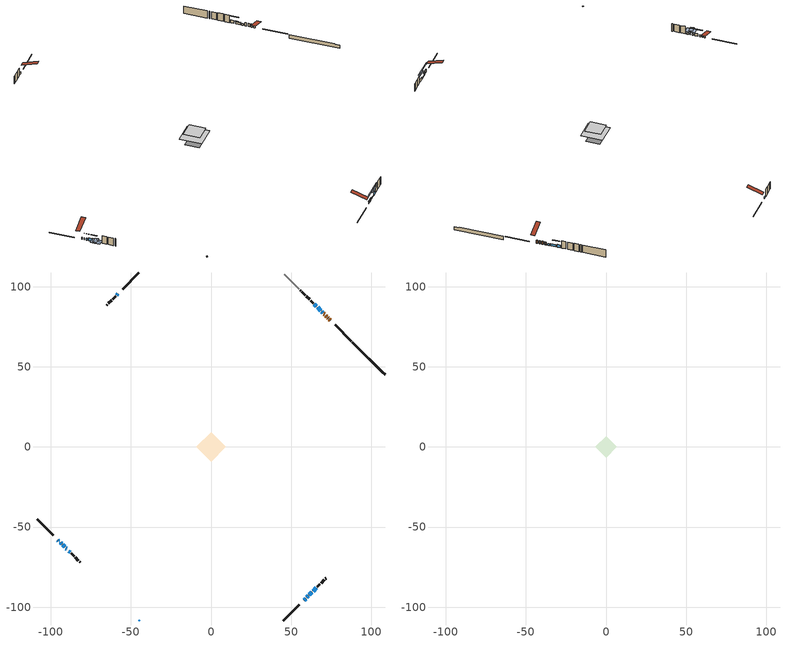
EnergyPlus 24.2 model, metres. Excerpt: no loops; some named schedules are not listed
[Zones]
conditioned space
 floor othersidecoefficients (Floor1 construction): -2.58,0 0,2.58 2.58,0 0,-2.58 z0.61
 floor adiabatic (AdiabaticFloorConstruction): -9.06,0 0,9.06 9.06,0 0,-9.06 z3.05
 floor foundation (Slab1 construction): -5.92,0 0,5.92 5.92,0 0,-5.92 z-1.71
 wall outside (RimJoist1 construction): 45,-108.63 55.04,-98.58 / -108.63,-45 -98.58,-55.04 / -45,108.63 -55.04,98.58 / 87.5,66.13 77.45,76.17 z0.61:0.91
 wall outside (AdiabaticWallConstruction 1): 74.43,79.19 73.93,79.7 / 73.27,80.35 72.92,80.71 / 72.27,81.36 71.55,82.08 z0.61:2.64
 wall outside (AdiabaticWallConstruction): 69.66,83.97 69.12,84.51 / -95.57,-58.06 -95.25,-58.38 / -94.6,-59.03 -94.41,-59.22 / -93.76,-59.87 -93.26,-60.37 / -58.06,95.56 -58.86,94.77 z0.61:1.83; 58.06,-95.56 59.03,-94.59 / 63.7,-89.93 65.64,-87.99 z0.61:2.19; 68.46,85.17 66.52,87.11 / 59.69,-93.94 60.66,-92.97 z0.61:1.98; -92.61,-61.02 -91.2,-62.42 z0.61:2.34; 61.32,-92.31 63.04,-90.58 z0.61:1.02; -90.55,-63.08 -90.15,-63.48 z0.61:1.58; -89.5,-64.13 -89.35,-64.28 z0.61:2.14; -88.7,-64.93 -87.9,-65.73 z0.61:1.37; 65.86,87.76 64.57,89.06 z0.61:2.49
 wall outside (Wall1 construction): 66.3,-87.33 68.04,-85.58 / -87.25,-66.38 -85.5,-68.13 / -59.51,94.12 -61.26,92.37 / 63.91,89.72 62.17,91.46 z0.61:5.49
 wall outside (Wall2 construction): 68.7,-84.93 70.81,-82.82 / -84.84,-68.78 -82.74,-70.89 / -61.92,91.71 -64.02,89.61 / 61.51,92.12 59.4,94.22 z0.61:5.49
 wall outside (Wall4 construction): 71.46,-82.16 71.8,-81.83 / -82.08,-71.55 -81.74,-71.88 / -64.68,88.95 -65.01,88.61 / 56.15,97.48 55.81,97.81 z0.61:5.49
 wall foundation (FoundationWall1 construction): 88.16,65.47,-1.71 88.16,65.47,0.61 106.58,47.04,0.61 106.58,47.04,0.27 108.63,45,0.27 108.63,45,-1.71
 wall othersidecoefficients (AdiabaticWallConstruction 1): 70.9,82.73 70.32,83.31 z0.61:2.64
 wall othersidecoefficients (Wall3 construction): 58.75,94.88 56.81,96.82 z0.61:5.49
 wall adiabatic (Wall5 construction): 55.16,98.47 45.65,107.97 z0.61:5.49
 window (WindowConstruction 6): 69.66,83.97 69.12,84.51 z0.61:1.83
 window (WindowConstruction 2): 58.06,-95.56 59.03,-94.59 z0.61:2.19
 window (WindowConstruction 11): -95.56,-58.06 -95.25,-58.38 z0.61:1.83
 window (WindowConstruction 12): -94.59,-59.03 -94.41,-59.21 z0.61:1.83
 window (WindowConstruction 13): -93.76,-59.87 -93.26,-60.37 z0.61:1.83
 window (WindowConstruction 3): 68.46,85.17 66.52,87.11 z0.61:1.98
 window (WindowConstruction 4): 59.69,-93.94 60.66,-92.97 z0.61:1.98
 window (WindowConstruction 5): -92.61,-61.02 -91.2,-62.42 z0.61:2.34
 window (WindowConstruction 14): 61.32,-92.31 63.04,-90.58 z0.61:1.02
 window (WindowConstruction 7): -58.06,95.56 -58.86,94.77 z0.61:1.83
 window (WindowConstruction 8): -90.55,-63.08 -90.15,-63.47 z0.61:1.58
 window (WindowConstruction 9): -89.5,-64.13 -89.35,-64.28 z0.61:2.13
 window (WindowConstruction 10): -88.7,-64.93 -87.9,-65.72 z0.61:1.37
 window (WindowConstruction): 65.86,87.77 64.57,89.06 z0.61:2.49
 window (WindowConstruction 1): 63.7,-89.93 65.64,-87.99 z0.61:2.19
 door (Door): 74.43,79.19 73.93,79.7 z0.61:2.64
 door (Door 1): 73.27,80.36 72.92,80.71 z0.61:2.64
 door (Door 2): 72.26,81.36 71.55,82.08 z0.61:2.64
 door inside (Door 3): 70.9,82.73 70.32,83.31 z0.61:2.64
 ceiling adiabatic (AdiabaticFloorConstruction): 0,-9.06 9.06,0 0,9.06 -9.06,0 z3.05
 roof outside (AdiabaticRoofConstruction): -44.38,-108.63,5.49 -44.38,-108.05,5.68 -45,-108.05,5.68 -45,-108.63,5.49
 skylight (SkylightConstruction): -44.39,-108.63,5.49 -44.39,-108.05,5.68 -45,-108.05,5.68 -45,-108.63,5.49
attic - vented
 floor to conditioned space (Floor2 construction Reversed): -6.64,0 0,6.64 6.64,0 0,-6.64 z5.49
 roof outside (Roof1 construction): 57.41,-96.22,5.49 50.93,-89.75,8.54 49.23,-91.45,8.54 55.7,-97.93,5.49; -96.22,-57.41,5.49 -89.75,-50.93,8.54 -91.45,-49.23,8.54 -97.93,-55.7,5.49; -57.41,96.22,5.49 -50.93,89.75,8.54 -49.23,91.45,8.54 -55.7,97.93,5.49; 75.09,78.54,5.49 68.62,72.06,8.54 70.32,70.36,8.54 76.8,76.83,5.49
shading: 59.18,-94.45 57.92,-95.71 58.21,-96 59.47,-94.74 z2.39; 66.38,87.25 68.6,85.03 68.89,85.32 66.67,87.54 z2.18; 60.8,-92.82 59.55,-94.08 59.84,-94.37 61.09,-93.12 z2.18; -89.34,-64.29 -94.47,-59.16 -94.76,-59.45 -89.63,-64.58 z4.98; 66.85,-86.78 57.51,-96.11 57.8,-96.41 67.14,-87.07 z6.4; -89.51,-64.12 -91.19,-62.44 -93.78,-65.02 -92.1,-66.71 z2.49; -88.71,-64.92 -90.14,-63.49 -92.73,-66.08 -91.3,-67.51 z3.05; -87.26,-66.37 -89.34,-64.29 -91.93,-66.88 -89.85,-68.96 z2.28; 62.7,90.92 67.73,85.9 68.02,86.19 62.99,91.22 z5.13; 67.51,-86.12 61.83,-91.79 62.13,-92.08 67.8,-86.41 z4.83
[Building]
Building 1: Terrain=Suburbs
[Site:Location]
Toronto City Centre_ON: Latitude {deg}=43.63; Longitude {deg}=-79.39; Time Zone {hr}=-5; Elevation {m}=77; Keep Site Location Information=Yes
[Site:GroundTemperature:Shallow]
5.01852, 3.26908, 3.12898, 3.95918, 7.29196, 10.6092, 13.4851, 15.3069, 15.4617, 13.9799, 11.1774, 7.9619
[Site:WaterMainsTemperature]
Calculation Method=Schedule; Temperature Schedule=mains temperature schedule
[Material] Roughness=Rough; Thermal Absorptance=0.9
Name | Thickness {m} | Conductivity {W/m-K} | Density {kg/m3} | Specific Heat {J/kg-K} | Solar Absorptance | Visible Absorptance
asphalt or fiberglass shingles | 0.00635 | 0.162714 | 1121.4 | 1465.45 | 0.4 | 0.4
asphalt or fiberglass shingles 1 | 0.00635 | 0.162714 | 1121.4 | 1465.45 | 0.7 | 0.7
ceiling stud and cavity | 0.1397 | 0.0997951 | 65.682 | 1177.47 | 0.7 | 0.7
concrete 4.0 in. | 0.1016 | 1.803125 | 2242.8 | 837.4 | 0.7 | 0.7
concrete 8.0 in. | 0.2032 | 1.803125 | 2242.8 | 837.4 | 0.7 | 0.7
door material | 0.04445 | 0.20624 | 512.64 | 1214.23 | 0.7 | 0.7
door material 1 | 0.04445 | 0.053851 | 512.64 | 1214.23 | 0.7 | 0.7
door material 2 | 0.04445 | 0.060037 | 512.64 | 1214.23 | 0.7 | 0.7
exterior vertical ins | 0.00752619 | 0.029427 | 32.04 | 1214.23 | 0.7 | 0.7
floor covering | 0.0127 | 0.0433444 | 54.468 | 1339.84 | 0.6 | 0.6
floor rigid ins; rim joist rigid ins; wall rigid ins | 0.051816 | 0.029427 | 32.04 | 1214.23 | 0.7 | 0.7
floor rigid ins 1; roof rigid ins; wall rigid ins 2 | 0.512978 | 0.029427 | 32.04 | 1214.23 | 0.7 | 0.7
floor stud and cavity | 0.1397 | 0.228706 | 92.3553 | 1139.71 | 0.7 | 0.7
floor stud and cavity 1 | 0.1397 | 1.75129 | 37.0049 | 1207.88 | 0.7 | 0.7
furniture material conditioned space 1 | 0.1524 | 0.115458 | 640.8 | 1214.23 | 0.6 | 0.6
gypsum board | 0.0127 | 0.160291 | 801 | 837.4 | 0.6 | 0.6
gypsum board 1 | 0.0127 | 0.160291 | 801 | 837.4 | 0.7 | 0.7
osb sheathing 0.5 in. | 0.0127 | 0.115458 | 512.64 | 1214.23 | 0.7 | 0.7
osb sheathing 0.75 in. | 0.01905 | 0.115458 | 512.64 | 1214.23 | 0.7 | 0.7
osb sheathing 2.0 in. | 0.0508 | 0.115458 | 512.64 | 1214.23 | 0.7 | 0.7
rim joist stud and cavity | 0.0508 | 0.0352871 | 125.044 | 1163.47 | 0.6 | 0.6
roof stud and cavity | 0.18415 | 1.78685 | 37.0049 | 1207.88 | 0.6 | 0.6
wall rigid ins 1 | 0.051816 | 0.029427 | 32.04 | 1214.23 | 0.4 | 0.4
wall stud and cavity | 0.1397 | 0.16529 | 139.0536 | 1170.24 | 0.7 | 0.7
wall stud and cavity 1 | 0.1397 | 0.165982 | 139.0536 | 1170.24 | 0.7 | 0.7
wall stud and cavity 2 | 0.1397 | 0.29655 | 139.0536 | 1170.24 | 0.7 | 0.7
wall stud and cavity 3 | 0.1397 | 0.190262 | 139.0536 | 1170.24 | 0.7 | 0.7
wall stud and cavity 4 | 0.1397 | 0.139058 | 139.0536 | 1170.24 | 0.7 | 0.7
wall stud and cavity 5 | 0.0889 | 0.380278 | 52.3479 | 1209.89 | 0.7 | 0.7
wall stud and cavity 6 | 0.0889 | 0.391764 | 83.0341 | 1211.67 | 0.7 | 0.7
wood siding | 0.0254 | 0.102417 | 544.68 | 1172.36 | 0.4 | 0.4
wood siding 1; wood siding 2; wood siding 3 | 0.0254 | 0.102417 | 544.68 | 1172.36 | 0.7 | 0.7
[WindowMaterial:SimpleGlazingSystem]
Name | U-Factor {W/m2-K} | Solar Heat Gain Coefficient
SkylightMaterial | 2.50009 | 0.5788
WindowMaterial | 2.93666 | 0.6
WindowMaterial 1 | 2.91679 | 0.63
WindowMaterial 10 | 3.06158 | 0.39
WindowMaterial 2 | 2.92303 | 0.62
WindowMaterial 3 | 2.89748 | 0.65
WindowMaterial 4 | 3.310274 | 0.62
WindowMaterial 5 | 3.304596 | 0.66
WindowMaterial 6 | 6.76136 | 0.73
WindowMaterial 7 | 3.14959 | 0.45
WindowMaterial 8 | 2.95256 | 0.64
WindowMaterial 9 | 2.983789 | 0.6
[Construction]
AdiabaticFloorConstruction: floor stud and cavity 1, floor rigid ins 1, osb sheathing 0.75 in., floor covering
AdiabaticRoofConstruction: asphalt or fiberglass shingles 1, roof rigid ins, osb sheathing 0.75 in., roof stud and cavity
AdiabaticWallConstruction: wood siding 2, wall rigid ins 2, wall stud and cavity 5, gypsum board
AdiabaticWallConstruction 1: wood siding 3, wall rigid ins 2, wall stud and cavity 5, gypsum board
Door: door material
Door 1; Door 2: door material 1
Door 3: door material 2
Floor1 construction: floor stud and cavity, floor rigid ins, osb sheathing 0.75 in., floor covering
Floor2 construction Reversed: gypsum board, ceiling stud and cavity
FoundationWall1 construction: concrete 8.0 in., gypsum board 1
furniture construction conditioned space 1: furniture material conditioned space 1
PartitionWallConstruction: gypsum board, wall stud and cavity 6, gypsum board
RimJoist1 construction: wood siding 1, rim joist rigid ins, osb sheathing 2.0 in., rim joist stud and cavity
Roof1 construction: asphalt or fiberglass shingles
SkylightConstruction: SkylightMaterial
Slab1 construction: concrete 4.0 in.
Wall1 construction: wood siding, wall rigid ins, osb sheathing 0.5 in., wall stud and cavity, gypsum board
Wall2 construction: wood siding, wall rigid ins, osb sheathing 0.5 in., wall stud and cavity 1, gypsum board
Wall3 construction: wall rigid ins 1, osb sheathing 0.5 in., wall stud and cavity 2, gypsum board
Wall4 construction: wood siding, wall rigid ins, osb sheathing 0.5 in., wall stud and cavity 3, gypsum board
Wall5 construction: wall rigid ins 1, osb sheathing 0.5 in., wall stud and cavity 4, gypsum board
WindowConstruction: WindowMaterial
WindowConstruction 1; WindowConstruction 2: WindowMaterial 1
WindowConstruction 10; WindowConstruction 13: WindowMaterial 8
WindowConstruction 11: WindowMaterial 9
WindowConstruction 12; WindowConstruction 9: WindowMaterial 7
WindowConstruction 14: WindowMaterial 10
WindowConstruction 3; WindowConstruction 4: WindowMaterial 2
WindowConstruction 5: WindowMaterial 3
WindowConstruction 6: WindowMaterial 4
WindowConstruction 7: WindowMaterial 5
WindowConstruction 8: WindowMaterial 6
[Zone] Multiplier=1; Part of Total Floor Area=Yes
Name | Volume {m3}
attic - vented | 44.0136
conditioned space | 618.6
[Space]
Name | Zone | Volume {m3}
attic - vented 1 | attic - vented | 44.0136
conditioned space 1 | conditioned space | 618.6
[ZoneInfiltration:EffectiveLeakageArea]
infil attic - vented 1: Zone or Space=attic - vented 1; Schedule=Always On Discrete; Effective Air Leakage Area {cm2}=3718.25; Stack Coefficient=0.000212183; Wind Coefficient=9.84182e-06
[ZoneMixing]
whole house fan mix: Zone or Space=attic - vented; Schedule=Always On Continuous; Design Flow Rate Calculation Method=Flow/Zone; Design Flow Rate {m3/s}=0; Source Zone or Space=conditioned space
[SurfaceProperty:OtherSideCoefficients]
other non-freezing space: Combined Convective/Radiative Film Coefficient {W/m2-K}=8.35; Constant Temperature Coefficient=1; External Dry-Bulb Temperature Coefficient=0; Ground Temperature Coefficient=0; Wind Speed Coefficient=0; Zone Air Temperature Coefficient=0; Constant Temperature Schedule=other non-freezing space; Previous Other Side Temperature Coefficient=0
[SurfaceProperty:ExposedFoundationPerimeter]
Slab1: Exposed Perimeter Calculation Method=TotalExposedPerimeter; Total Exposed Perimeter {m}=28.953
[InternalMass] Zone or ZoneList=conditioned space; Space or SpaceList=conditioned space 1
Name | Construction | Surface Area {m2}
furniture mass conditioned space 1 | furniture construction conditioned space 1 | 98.952
partition wall mass | PartitionWallConstruction | 247.38
[Lights]
interior lighting: Zone or ZoneList or Space or SpaceList=conditioned space 1; Schedule=interior lighting schedule; Design Level Calculation Method=LightingLevel; Lighting Level {W}=343.2; Return Air Fraction=0; Fraction Radiant=0.6; Fraction Visible=0.2; Fraction Replaceable=1
[People]
occupants: Zone or ZoneList or Space or SpaceList=conditioned space 1; Number of People Schedule=occupants schedule; Number of People Calculation Method=People; Number of People=3; Fraction Radiant=0.314171; Sensible Heat Fraction=0.56303; Activity Level Schedule=occupants activity schedule; Carbon Dioxide Generation Rate {m3/s-W}=0; Enable ASHRAE 55 Comfort Warnings=No; Mean Radiant Temperature Calculation Type=EnclosureAveraged
[ElectricEquipment] Zone or ZoneList or Space or SpaceList=conditioned space 1; Design Level Calculation Method=EquipmentLevel
Name | Schedule | Design Level {W} | Fraction Latent | Fraction Radiant | Fraction Lost
clothes dryer | clothes dryer schedule | 140.772 | 0.015 | 0.081 | 0.85
clothes washer | clothes washer schedule | 32.1985 | 0.03 | 0.162 | 0.7
cooking range | cooking range schedule | 208.969 | 0.08 | 0.432 | 0.2
dishwasher | dishwasher schedule | 66.8632 | 0.3 | 0.18 | 0.4
fridge | fridge schedule | 72.9452 | 0 | 0.6 | 0
mech vent bath fan 0 | mech vent bath fan 0 schedule | 50.2 | 0 | 0 | 1
mech vent bath fan 1 | mech vent bath fan 1 schedule | 50.2 | 0 | 0 | 1
mech vent house fan | mech vent house fan schedule | 0 | 0 | 0 | 1
mech vent house fan cfis | mech vent house fan cfis schedule | 0 | 0 | 0 | 0
mech vent range fan 0 | mech vent range fan 0 schedule | 57 | 0 | 0 | 1
misc plug loads | misc plug loads schedule | 494.7 | 0.045 | 0.513 | 0.1
whole house fan | Always On Discrete | 0 | 0 | 0 | 1
[OtherEquipment] Zone or ZoneList or Space or SpaceList=conditioned space 1; Design Level Calculation Method=EquipmentLevel
Name | Fuel Type | Schedule | Design Level {W} | Fraction Latent | Fraction Radiant | Fraction Lost
clothes dryer 1 | Electricity | clothes dryer schedule | 0 | 0.015 | 0.081 | 0.85
cooking range 1 | Electricity | cooking range schedule | 0 | 0.08 | 0.432 | 0.2
general water use latent | None | general water use schedule | 59.3978 | 1 | 0 | 0
general water use sensible | None | general water use schedule | -58.539 | 0 | 0.6 | 0
mech vent house fan latent load | None | Always On Discrete | 0 | 1 | 0 | 0
mech vent house fan sensible load | None | Always On Discrete | 0 | 0 | 0 | 0
water heater energy adjustment1 | NaturalGas | Always On Discrete | 0.01 | 0 | 0 | 1
[ZoneInfiltration:DesignFlowRate] Zone or ZoneList or Space or SpaceList=conditioned space 1; Schedule=Always On Discrete; Design Flow Rate Calculation Method=Flow/Zone; Design Flow Rate {m3/s}=0
infil flow; natural vent flow; whole house fan flow
[Foundation:Kiva]
Foundation Kiva 1: Initial Indoor Air Temperature {C}=18; Wall Height Above Grade {m}=0.609996; Wall Depth Below Slab {m}=0.2032; Custom Block Material Name 1=exterior vertical ins; Custom Block Depth 1 {m}=2.31999; Custom Block X Position 1 {m}=0.2159; Custom Block Z Position 1 {m}=0
[Foundation:Kiva:Settings]
Soil Conductivity {W/m-K}=0.849921; Soil Density {kg/m3}=1842.3; Soil Specific Heat {J/kg-K}=418.7; Ground Solar Absorptivity=0.9; Ground Thermal Absorptivity=0.9; Ground Surface Roughness {m}=0.03; Far-Field Width {m}=40; Deep-Ground Boundary Condition=ZeroFlux; Deep-Ground Depth {m}=40; Minimum Cell Dimension {m}=0.2; Maximum Cell Growth Coefficient=3; Simulation Timestep=Timestep
[Exterior:Lights]
exterior lighting: Schedule=exterior lighting schedule; Design Level {W}=75.6
[Schedule:Constant]
Name | Hourly Value
Always On Continuous; mech vent house fan schedule; mech vent house fan cfis schedule; Always On Discrete | 1
other non-freezing space; fridge schedule | 0
occupants activity schedule | 117.228
[Schedule:Week:Daily]
interior lighting schedule Week Rule - Jan1-Jan27: interior lighting schedule day, interior lighting schedule day, interior lighting schedule day, interior lighting schedule day, interior lighting schedule day, interior lighting schedule day, interior lighting schedule day, interior lighting schedule default day, interior lighting schedule default day, interior lighting schedule default day, interior lighting schedule default day, interior lighting schedule default day
interior lighting schedule Week Rule - Jan28-Feb3: interior lighting schedule day, interior lighting schedule day, interior lighting schedule day, interior lighting schedule day, interior lighting schedule day 1, interior lighting schedule day 1, interior lighting schedule day 1, interior lighting schedule default day, interior lighting schedule default day, interior lighting schedule default day, interior lighting schedule default day, interior lighting schedule default day
interior lighting schedule Week Rule - Feb4-Feb24: interior lighting schedule day 1, interior lighting schedule day 1, interior lighting schedule day 1, interior lighting schedule day 1, interior lighting schedule day 1, interior lighting schedule day 1, interior lighting schedule day 1, interior lighting schedule default day, interior lighting schedule default day, interior lighting schedule default day, interior lighting schedule default day, interior lighting schedule default day
interior lighting schedule Week Rule - Feb25-Mar3: interior lighting schedule day 1, interior lighting schedule day 1, interior lighting schedule day 1, interior lighting schedule day 1, interior lighting schedule day 2, interior lighting schedule day 2, interior lighting schedule day 2, interior lighting schedule default day, interior lighting schedule default day, interior lighting schedule default day, interior lighting schedule default day, interior lighting schedule default day
interior lighting schedule Week Rule - Mar4-Mar31: interior lighting schedule day 2, interior lighting schedule day 2, interior lighting schedule day 2, interior lighting schedule day 2, interior lighting schedule day 2, interior lighting schedule day 2, interior lighting schedule day 2, interior lighting schedule default day, interior lighting schedule default day, interior lighting schedule default day, interior lighting schedule default day, interior lighting schedule default day
interior lighting schedule Week Rule - Apr1-Apr28: interior lighting schedule day 3, interior lighting schedule day 3, interior lighting schedule day 3, interior lighting schedule day 3, interior lighting schedule day 3, interior lighting schedule day 3, interior lighting schedule day 3, interior lighting schedule default day, interior lighting schedule default day, interior lighting schedule default day, interior lighting schedule default day, interior lighting schedule default day
interior lighting schedule Week Rule - Apr29-May5: interior lighting schedule day 3, interior lighting schedule day 3, interior lighting schedule day 4, interior lighting schedule day 4, interior lighting schedule day 4, interior lighting schedule day 4, interior lighting schedule day 4, interior lighting schedule default day, interior lighting schedule default day, interior lighting schedule default day, interior lighting schedule default day, interior lighting schedule default day
interior lighting schedule Week Rule - May6-May26: interior lighting schedule day 4, interior lighting schedule day 4, interior lighting schedule day 4, interior lighting schedule day 4, interior lighting schedule day 4, interior lighting schedule day 4, interior lighting schedule day 4, interior lighting schedule default day, interior lighting schedule default day, interior lighting schedule default day, interior lighting schedule default day, interior lighting schedule default day
interior lighting schedule Week Rule - May27-Jun2: interior lighting schedule day 4, interior lighting schedule day 4, interior lighting schedule day 4, interior lighting schedule day 4, interior lighting schedule day 4, interior lighting schedule day 5, interior lighting schedule day 5, interior lighting schedule default day, interior lighting schedule default day, interior lighting schedule default day, interior lighting schedule default day, interior lighting schedule default day
interior lighting schedule Week Rule - Jun3-Jun30: interior lighting schedule day 5, interior lighting schedule day 5, interior lighting schedule day 5, interior lighting schedule day 5, interior lighting schedule day 5, interior lighting schedule day 5, interior lighting schedule day 5, interior lighting schedule default day, interior lighting schedule default day, interior lighting schedule default day, interior lighting schedule default day, interior lighting schedule default day
interior lighting schedule Week Rule - Jul1-Jul28: interior lighting schedule day 6, interior lighting schedule day 6, interior lighting schedule day 6, interior lighting schedule day 6, interior lighting schedule day 6, interior lighting schedule day 6, interior lighting schedule day 6, interior lighting schedule default day, interior lighting schedule default day, interior lighting schedule default day, interior lighting schedule default day, interior lighting schedule default day
interior lighting schedule Week Rule - Jul29-Aug4: interior lighting schedule day 6, interior lighting schedule day 6, interior lighting schedule day 6, interior lighting schedule day 7, interior lighting schedule day 7, interior lighting schedule day 7, interior lighting schedule day 7, interior lighting schedule default day, interior lighting schedule default day, interior lighting schedule default day, interior lighting schedule default day, interior lighting schedule default day
interior lighting schedule Week Rule - Aug5-Aug25: interior lighting schedule day 7, interior lighting schedule day 7, interior lighting schedule day 7, interior lighting schedule day 7, interior lighting schedule day 7, interior lighting schedule day 7, interior lighting schedule day 7, interior lighting schedule default day, interior lighting schedule default day, interior lighting schedule default day, interior lighting schedule default day, interior lighting schedule default day
interior lighting schedule Week Rule - Aug26-Sep1: interior lighting schedule day 7, interior lighting schedule day 7, interior lighting schedule day 7, interior lighting schedule day 7, interior lighting schedule day 7, interior lighting schedule day 7, interior lighting schedule day 8, interior lighting schedule default day, interior lighting schedule default day, interior lighting schedule default day, interior lighting schedule default day, interior lighting schedule default day
interior lighting schedule Week Rule - Sep2-Sep29: interior lighting schedule day 8, interior lighting schedule day 8, interior lighting schedule day 8, interior lighting schedule day 8, interior lighting schedule day 8, interior lighting schedule day 8, interior lighting schedule day 8, interior lighting schedule default day, interior lighting schedule default day, interior lighting schedule default day, interior lighting schedule default day, interior lighting schedule default day
interior lighting schedule Week Rule - Sep30-Oct6: interior lighting schedule day 8, interior lighting schedule day 9, interior lighting schedule day 9, interior lighting schedule day 9, interior lighting schedule day 9, interior lighting schedule day 9, interior lighting schedule day 9, interior lighting schedule default day, interior lighting schedule default day, interior lighting schedule default day, interior lighting schedule default day, interior lighting schedule default day
interior lighting schedule Week Rule - Oct7-Oct27: interior lighting schedule day 9, interior lighting schedule day 9, interior lighting schedule day 9, interior lighting schedule day 9, interior lighting schedule day 9, interior lighting schedule day 9, interior lighting schedule day 9, interior lighting schedule default day, interior lighting schedule default day, interior lighting schedule default day, interior lighting schedule default day, interior lighting schedule default day
interior lighting schedule Week Rule - Oct28-Nov3: interior lighting schedule day 9, interior lighting schedule day 9, interior lighting schedule day 9, interior lighting schedule day 9, interior lighting schedule day 10, interior lighting schedule day 10, interior lighting schedule day 10, interior lighting schedule default day, interior lighting schedule default day, interior lighting schedule default day, interior lighting schedule default day, interior lighting schedule default day
interior lighting schedule Week Rule - Nov4-Nov24: interior lighting schedule day 10, interior lighting schedule day 10, interior lighting schedule day 10, interior lighting schedule day 10, interior lighting schedule day 10, interior lighting schedule day 10, interior lighting schedule day 10, interior lighting schedule default day, interior lighting schedule default day, interior lighting schedule default day, interior lighting schedule default day, interior lighting schedule default day
interior lighting schedule Week Rule - Nov25-Dec1: interior lighting schedule day 10, interior lighting schedule day 10, interior lighting schedule day 10, interior lighting schedule day 10, interior lighting schedule day 10, interior lighting schedule day 10, interior lighting schedule day 11, interior lighting schedule default day, interior lighting schedule default day, interior lighting schedule default day, interior lighting schedule default day, interior lighting schedule default day
interior lighting schedule Week Rule - Dec2-Dec31: interior lighting schedule day 11, interior lighting schedule day 11, interior lighting schedule day 11, interior lighting schedule day 11, interior lighting schedule day 11, interior lighting schedule day 11, interior lighting schedule day 11, interior lighting schedule default day, interior lighting schedule default day, interior lighting schedule default day, interior lighting schedule default day, interior lighting schedule default day
occupants schedule Week Rule - Jan1-Dec31: occupants schedule day, occupants schedule day, occupants schedule day, occupants schedule day, occupants schedule day, occupants schedule day, occupants schedule day, occupants schedule default day, occupants schedule default day, occupants schedule default day, occupants schedule default day, occupants schedule default day
clothes dryer schedule Week Rule - Jan1-Dec31: clothes dryer schedule day, clothes dryer schedule day, clothes dryer schedule day, clothes dryer schedule day, clothes dryer schedule day, clothes dryer schedule day, clothes dryer schedule day, clothes dryer schedule default day, clothes dryer schedule default day, clothes dryer schedule default day, clothes dryer schedule default day, clothes dryer schedule default day
clothes washer schedule Week Rule - Jan1-Dec31: clothes washer schedule day, clothes washer schedule day, clothes washer schedule day, clothes washer schedule day, clothes washer schedule day, clothes washer schedule day, clothes washer schedule day, clothes washer schedule default day, clothes washer schedule default day, clothes washer schedule default day, clothes washer schedule default day, clothes washer schedule default day
cooking range schedule Week Rule - Jan1-Dec31: cooking range schedule day, cooking range schedule day, cooking range schedule day, cooking range schedule day, cooking range schedule day, cooking range schedule day, cooking range schedule day, cooking range schedule default day, cooking range schedule default day, cooking range schedule default day, cooking range schedule default day, cooking range schedule default day
dishwasher schedule Week Rule - Jan1-Dec31: dishwasher schedule day, dishwasher schedule day, dishwasher schedule day, dishwasher schedule day, dishwasher schedule day, dishwasher schedule day, dishwasher schedule day, dishwasher schedule default day, dishwasher schedule default day, dishwasher schedule default day, dishwasher schedule default day, dishwasher schedule default day
mech vent bath fan 0 schedule Week Rule - Jan1-Dec31: mech vent bath fan 0 schedule day, mech vent bath fan 0 schedule day, mech vent bath fan 0 schedule day, mech vent bath fan 0 schedule day, mech vent bath fan 0 schedule day, mech vent bath fan 0 schedule day, mech vent bath fan 0 schedule day, mech vent bath fan 0 schedule default day, mech vent bath fan 0 schedule default day, mech vent bath fan 0 schedule default day, mech vent bath fan 0 schedule default day, mech vent bath fan 0 schedule default day
mech vent bath fan 1 schedule Week Rule - Jan1-Dec31: mech vent bath fan 1 schedule day, mech vent bath fan 1 schedule day, mech vent bath fan 1 schedule day, mech vent bath fan 1 schedule day, mech vent bath fan 1 schedule day, mech vent bath fan 1 schedule day, mech vent bath fan 1 schedule day, mech vent bath fan 1 schedule default day, mech vent bath fan 1 schedule default day, mech vent bath fan 1 schedule default day, mech vent bath fan 1 schedule default day, mech vent bath fan 1 schedule default day
mech vent range fan 0 schedule Week Rule - Jan1-Dec31: mech vent range fan 0 schedule day, mech vent range fan 0 schedule day, mech vent range fan 0 schedule day, mech vent range fan 0 schedule day, mech vent range fan 0 schedule day, mech vent range fan 0 schedule day, mech vent range fan 0 schedule day, mech vent range fan 0 schedule default day, mech vent range fan 0 schedule default day, mech vent range fan 0 schedule default day, mech vent range fan 0 schedule default day, mech vent range fan 0 schedule default day
misc plug loads schedule Week Rule - Jan1-Dec31: misc plug loads schedule day, misc plug loads schedule day, misc plug loads schedule day, misc plug loads schedule day, misc plug loads schedule day, misc plug loads schedule day, misc plug loads schedule day, misc plug loads schedule default day, misc plug loads schedule default day, misc plug loads schedule default day, misc plug loads schedule default day, misc plug loads schedule default day
general water use schedule Week Rule - Jan1-Dec31: general water use schedule day, general water use schedule day, general water use schedule day, general water use schedule day, general water use schedule day, general water use schedule day, general water use schedule day, general water use schedule default day, general water use schedule default day, general water use schedule default day, general water use schedule default day, general water use schedule default day
exterior lighting schedule Week Rule - Jan1-Jan27: exterior lighting schedule day, exterior lighting schedule day, exterior lighting schedule day, exterior lighting schedule day, exterior lighting schedule day, exterior lighting schedule day, exterior lighting schedule day, exterior lighting schedule default day, exterior lighting schedule default day, exterior lighting schedule default day, exterior lighting schedule default day, exterior lighting schedule default day
exterior lighting schedule Week Rule - Jan28-Feb3: exterior lighting schedule day, exterior lighting schedule day, exterior lighting schedule day, exterior lighting schedule day, exterior lighting schedule day 1, exterior lighting schedule day 1, exterior lighting schedule day 1, exterior lighting schedule default day, exterior lighting schedule default day, exterior lighting schedule default day, exterior lighting schedule default day, exterior lighting schedule default day
exterior lighting schedule Week Rule - Feb4-Feb24: exterior lighting schedule day 1, exterior lighting schedule day 1, exterior lighting schedule day 1, exterior lighting schedule day 1, exterior lighting schedule day 1, exterior lighting schedule day 1, exterior lighting schedule day 1, exterior lighting schedule default day, exterior lighting schedule default day, exterior lighting schedule default day, exterior lighting schedule default day, exterior lighting schedule default day
exterior lighting schedule Week Rule - Feb25-Mar3: exterior lighting schedule day 1, exterior lighting schedule day 1, exterior lighting schedule day 1, exterior lighting schedule day 1, exterior lighting schedule day 2, exterior lighting schedule day 2, exterior lighting schedule day 2, exterior lighting schedule default day, exterior lighting schedule default day, exterior lighting schedule default day, exterior lighting schedule default day, exterior lighting schedule default day
exterior lighting schedule Week Rule - Mar4-Mar31: exterior lighting schedule day 2, exterior lighting schedule day 2, exterior lighting schedule day 2, exterior lighting schedule day 2, exterior lighting schedule day 2, exterior lighting schedule day 2, exterior lighting schedule day 2, exterior lighting schedule default day, exterior lighting schedule default day, exterior lighting schedule default day, exterior lighting schedule default day, exterior lighting schedule default day
exterior lighting schedule Week Rule - Apr1-Apr28: exterior lighting schedule day 3, exterior lighting schedule day 3, exterior lighting schedule day 3, exterior lighting schedule day 3, exterior lighting schedule day 3, exterior lighting schedule day 3, exterior lighting schedule day 3, exterior lighting schedule default day, exterior lighting schedule default day, exterior lighting schedule default day, exterior lighting schedule default day, exterior lighting schedule default day
exterior lighting schedule Week Rule - Apr29-May5: exterior lighting schedule day 3, exterior lighting schedule day 3, exterior lighting schedule day 4, exterior lighting schedule day 4, exterior lighting schedule day 4, exterior lighting schedule day 4, exterior lighting schedule day 4, exterior lighting schedule default day, exterior lighting schedule default day, exterior lighting schedule default day, exterior lighting schedule default day, exterior lighting schedule default day
exterior lighting schedule Week Rule - May6-May26: exterior lighting schedule day 4, exterior lighting schedule day 4, exterior lighting schedule day 4, exterior lighting schedule day 4, exterior lighting schedule day 4, exterior lighting schedule day 4, exterior lighting schedule day 4, exterior lighting schedule default day, exterior lighting schedule default day, exterior lighting schedule default day, exterior lighting schedule default day, exterior lighting schedule default day
[Schedule:Year]
interior lighting schedule: interior lighting schedule Week Rule - Jan1-Jan27, 1, 1, 1, 27, interior lighting schedule Week Rule - Jan28-Feb3, 1, 28, 2, 3, interior lighting schedule Week Rule - Feb4-Feb24, 2, 4, 2, 24, interior lighting schedule Week Rule - Feb25-Mar3, 2, 25, 3, 3, interior lighting schedule Week Rule - Mar4-Mar31, 3, 4, 3, 31, interior lighting schedule Week Rule - Apr1-Apr28, 4, 1, 4, 28, interior lighting schedule Week Rule - Apr29-May5, 4, 29, 5, 5, interior lighting schedule Week Rule - May6-May26, 5, 6, 5, 26, interior lighting schedule Week Rule - May27-Jun2, 5, 27, 6, 2, interior lighting schedule Week Rule - Jun3-Jun30, 6, 3, 6, 30, interior lighting schedule Week Rule - Jul1-Jul28, 7, 1, 7, 28, interior lighting schedule Week Rule - Jul29-Aug4, 7, 29, 8, 4, interior lighting schedule Week Rule - Aug5-Aug25, 8, 5, 8, 25, interior lighting schedule Week Rule - Aug26-Sep1, 8, 26, 9, 1, interior lighting schedule Week Rule - Sep2-Sep29, 9, 2, 9, 29, interior lighting schedule Week Rule - Sep30-Oct6, 9, 30, 10, 6, interior lighting schedule Week Rule - Oct7-Oct27, 10, 7, 10, 27, interior lighting schedule Week Rule - Oct28-Nov3, 10, 28, 11, 3, interior lighting schedule Week Rule - Nov4-Nov24, 11, 4, 11, 24, interior lighting schedule Week Rule - Nov25-Dec1, 11, 25, 12, 1, interior lighting schedule Week Rule - Dec2-Dec31, 12, 2, 12, 31
occupants schedule: occupants schedule Week Rule - Jan1-Dec31, 1, 1, 12, 31
clothes dryer schedule: clothes dryer schedule Week Rule - Jan1-Dec31, 1, 1, 12, 31
clothes washer schedule: clothes washer schedule Week Rule - Jan1-Dec31, 1, 1, 12, 31
cooking range schedule: cooking range schedule Week Rule - Jan1-Dec31, 1, 1, 12, 31
dishwasher schedule: dishwasher schedule Week Rule - Jan1-Dec31, 1, 1, 12, 31
mech vent bath fan 0 schedule: mech vent bath fan 0 schedule Week Rule - Jan1-Dec31, 1, 1, 12, 31
mech vent bath fan 1 schedule: mech vent bath fan 1 schedule Week Rule - Jan1-Dec31, 1, 1, 12, 31
mech vent range fan 0 schedule: mech vent range fan 0 schedule Week Rule - Jan1-Dec31, 1, 1, 12, 31
misc plug loads schedule: misc plug loads schedule Week Rule - Jan1-Dec31, 1, 1, 12, 31
general water use schedule: general water use schedule Week Rule - Jan1-Dec31, 1, 1, 12, 31
exterior lighting schedule: exterior lighting schedule Week Rule - Jan1-Jan27, 1, 1, 1, 27, exterior lighting schedule Week Rule - Jan28-Feb3, 1, 28, 2, 3, exterior lighting schedule Week Rule - Feb4-Feb24, 2, 4, 2, 24, exterior lighting schedule Week Rule - Feb25-Mar3, 2, 25, 3, 3, exterior lighting schedule Week Rule - Mar4-Mar31, 3, 4, 3, 31, exterior lighting schedule Week Rule - Apr1-Apr28, 4, 1, 4, 28, exterior lighting schedule Week Rule - Apr29-May5, 4, 29, 5, 5, exterior lighting schedule Week Rule - May6-May26, 5, 6, 5, 26, exterior lighting schedule Week Rule - May27-Jun2, 5, 27, 6, 2, exterior lighting schedule Week Rule - Jun3-Jun30, 6, 3, 6, 30, exterior lighting schedule Week Rule - Jul1-Jul28, 7, 1, 7, 28, exterior lighting schedule Week Rule - Jul29-Aug4, 7, 29, 8, 4, exterior lighting schedule Week Rule - Aug5-Aug25, 8, 5, 8, 25, exterior lighting schedule Week Rule - Aug26-Sep1, 8, 26, 9, 1, exterior lighting schedule Week Rule - Sep2-Sep29, 9, 2, 9, 29, exterior lighting schedule Week Rule - Sep30-Oct6, 9, 30, 10, 6, exterior lighting schedule Week Rule - Oct7-Oct27, 10, 7, 10, 27, exterior lighting schedule Week Rule - Oct28-Nov3, 10, 28, 11, 3, exterior lighting schedule Week Rule - Nov4-Nov24, 11, 4, 11, 24, exterior lighting schedule Week Rule - Nov25-Dec1, 11, 25, 12, 1, exterior lighting schedule Week Rule - Dec2-Dec31, 12, 2, 12, 31
[Schedule:Compact]
mains temperature schedule: Through: 01/01, For: AllDays, Until: 24:00, 8.80333, Through: 01/02, For: AllDays, Until: 24:00, 8.74333, Through: 01/03, For: AllDays, Until: 24:00, 8.68389, Through: 01/04, For: AllDays, Until: 24:00, 8.62611, Through: 01/05, For: AllDays, Until: 24:00, 8.56944, Through: 01/06, For: AllDays, Until: 24:00, 8.51389, Through: 01/07, For: AllDays, Until: 24:00, 8.45944, Through: 01/08, For: AllDays, Until: 24:00, 8.40611, Through: 01/09, For: AllDays, Until: 24:00, 8.35389, Through: 01/10, For: AllDays, Until: 24:00, 8.30278, Through: 01/11, For: AllDays, Until: 24:00, 8.25333, Through: 01/12, For: AllDays, Until: 24:00, 8.205, Through: 01/13, For: AllDays, Until: 24:00, 8.15778, Through: 01/14, For: AllDays, Until: 24:00, 8.11222, Through: 01/15, For: AllDays, Until: 24:00, 8.06778, Through: 01/16, For: AllDays, Until: 24:00, 8.02444, Through: 01/17, For: AllDays, Until: 24:00, 7.98222, Through: 01/18, For: AllDays, Until: 24:00, 7.94167, Through: 01/19, For: AllDays, Until: 24:00, 7.90222, Through: 01/20, For: AllDays, Until: 24:00, 7.86444, Through: 01/21, For: AllDays, Until: 24:00, 7.82778, Through: 01/22, For: AllDays, Until: 24:00, 7.79278, Through: 01/23, For: AllDays, Until: 24:00, 7.75889, Through: 01/24, For: AllDays, Until: 24:00, 7.72667, Through: 01/25, For: AllDays, Until: 24:00, 7.69556, Through: 01/26, For: AllDays, Until: 24:00, 7.66611, Through: 01/27, For: AllDays, Until: 24:00, 7.63778, Through: 01/28, For: AllDays, Until: 24:00, 7.61111, Through: 01/29, For: AllDays, Until: 24:00, 7.58556, Through: 01/30, For: AllDays, Until: 24:00, 7.56167, Through: 01/31, For: AllDays, Until: 24:00, 7.53944, Through: 02/01, For: AllDays, Until: 24:00, 7.51833, Through: 02/02, For: AllDays, Until: 24:00, 7.49889, Through: 02/03, For: AllDays, Until: 24:00, 7.48111, Through: 02/04, For: AllDays, Until: 24:00, 7.46444, Through: 02/05, For: AllDays, Until: 24:00, 7.44944, Through: 02/06, For: AllDays, Until: 24:00, 7.43556, Through: 02/07, For: AllDays, Until: 24:00, 7.42333, Through: 02/08, For: AllDays, Until: 24:00, 7.41278, Through: 02/09, For: AllDays, Until: 24:00, 7.40389, Through: 02/10, For: AllDays, Until: 24:00, 7.39611, Through: 02/11, For: AllDays, Until: 24:00, 7.39, Through: 02/12, For: AllDays, Until: 24:00, 7.38556, Through: 02/13, For: AllDays, Until: 24:00, 7.38222, Through: 02/14, For: AllDays, Until: 24:00, 7.38056, Through: 02/15, For: AllDays, Until: 24:00, 7.38056, Through: 02/16, For: AllDays, Until: 24:00, 7.38222, Through: 02/17, For: AllDays, Until: 24:00, 7.385, Through: 02/18, For: AllDays, Until: 24:00, 7.38944, Through: 02/19, For: AllDays, Until: 24:00, 7.395, Through: 02/20, For: AllDays, Until: 24:00, 7.40278, Through: 02/21, For: AllDays, Until: 24:00, 7.41167, Through: 02/22, For: AllDays, Until: 24:00, 7.42222, Through: 02/23, For: AllDays, Until: 24:00, 7.43389, Through: 02/24, For: AllDays, Until: 24:00, 7.44722, Through: 02/25, For: AllDays, Until: 24:00, 7.46222, Through: 02/26, For: AllDays, Until: 24:00, 7.47833, Through: 02/27, For: AllDays, Until: 24:00, 7.49611, Through: 02/28, For: AllDays, Until: 24:00, 7.51556, Through: 03/01, For: AllDays, Until: 24:00, 7.53667, Through: 03/02, For: AllDays, Until: 24:00, 7.55889, Through: 03/03, For: AllDays, Until: 24:00, 7.58222, Through: 03/04, For: AllDays, Until: 24:00, 7.60722, Through: 03/05, For: AllDays, Until: 24:00, 7.63389, Through: 03/06, For: AllDays, Until: 24:00, 7.66222, Through: 03/07, For: AllDays, Until: 24:00, 7.69111, Through: 03/08, For: AllDays, Until: 24:00, 7.72222, Through: 03/09, For: AllDays, Until: 24:00, 7.75444, Through: 03/10, For: AllDays, Until: 24:00, 7.78778, Through: 03/11, For: AllDays, Until: 24:00, 7.82278, Through: 03/12, For: AllDays, Until: 24:00, 7.85944, Through: 03/13, For: AllDays, Until: 24:00, 7.89722, Through: 03/14, For: AllDays, Until: 24:00, 7.93611, Through: 03/15, For: AllDays, Until: 24:00, 7.97667, Through: 03/16, For: AllDays, Until: 24:00, 8.01833, Through: 03/17, For: AllDays, Until: 24:00, 8.06167, Through: 03/18, For: AllDays, Until: 24:00, 8.10611, Through: 03/19, For: AllDays, Until: 24:00, 8.15167, Through: 03/20, For: AllDays, Until: 24:00, 8.19833, Through: 03/21, For: AllDays, Until: 24:00, 8.24667, Through: 03/22, For: AllDays, Until: 24:00, 8.29611, Through: 03/23, For: AllDays, Until: 24:00, 8.34667, Through: 03/24, For: AllDays, Until: 24:00, 8.39889, Through: 03/25, For: AllDays, Until: 24:00, 8.45167, Through: 03/26, For: AllDays, Until: 24:00, 8.50611, Through: 03/27, For: AllDays, Until: 24:00, 8.56167, Through: 03/28, For: AllDays, Until: 24:00, 8.61833, Through: 03/29, For: AllDays, Until: 24:00, 8.67611, Through: 03/30, For: AllDays, Until: 24:00, 8.735, Through: 03/31, For: AllDays, Until: 24:00, 8.795, Through: 04/01, For: AllDays, Until: 24:00, 8.85611, Through: 04/02, For: AllDays, Until: 24:00, 8.91833, Through: 04/03, For: AllDays, Until: 24:00, 8.98167, Through: 04/04, For: AllDays, Until: 24:00, 9.04556, Through: 04/05, For: AllDays, Until: 24:00, 9.11111, Through: 04/06, For: AllDays, Until: 24:00, 9.17722, Through: 04/07, For: AllDays, Until: 24:00, 9.24444, Through: 04/08, For: AllDays, Until: 24:00, 9.31222, Through: 04/09, For: AllDays, Until: 24:00, 9.38167, Through: 04/10, For: AllDays, Until: 24:00, 9.45167, Through: 04/11, For: AllDays, Until: 24:00, 9.52222, Through: 04/12, For: AllDays, Until: 24:00, 9.59444, Through: 04/13, For: AllDays, Until: 24:00, 9.66667, Through: 04/14, For: AllDays, Until: 24:00, 9.74, Through: 04/15, For: AllDays, Until: 24:00, 9.81444, Through: 04/16, For: AllDays, Until: 24:00, 9.88944, Through: 04/17, For: AllDays, Until: 24:00, 9.96556, Through: 04/18, For: AllDays, Until: 24:00, 10.0417, Through: 04/19, For: AllDays, Until: 24:00, 10.1189, Through: 04/20, For: AllDays, Until: 24:00, 10.1972, Through: 04/21, For: AllDays, Until: 24:00, 10.2756, Through: 04/22, For: AllDays, Until: 24:00, 10.355, Through: 04/23, For: AllDays, Until: 24:00, 10.435, Through: 04/24, For: AllDays, Until: 24:00, 10.515, Through: 04/25, For: AllDays, Until: 24:00, 10.5961, Through: 04/26, For: AllDays, Until: 24:00, 10.6778, Through: 04/27, For: AllDays, Until: 24:00, 10.76, Through: 04/28, For: AllDays, Until: 24:00, 10.8428, Through: 04/29, For: AllDays, Until: 24:00, 10.9261, Through: 04/30, For: AllDays, Until: 24:00, 11.0094, Through: 05/01, For: AllDays, Until: 24:00, 11.0933, Through: 05/02, For: AllDays, Until: 24:00, 11.1778, Through: 05/03, For: AllDays, Until: 24:00, 11.2628, Through: 05/04, For: AllDays, Until: 24:00, 11.3478, Through: 05/05, For: AllDays, Until: 24:00, 11.4333, Through: 05/06, For: AllDays, Until: 24:00, 11.5189, Through: 05/07, For: AllDays, Until: 24:00, 11.605, Through: 05/08, For: AllDays, Until: 24:00, 11.6917, Through: 05/09, For: AllDays, Until: 24:00, 11.7778, Through: 05/10, For: AllDays, Until: 24:00, 11.865, Through: 05/11, For: AllDays, Until: 24:00, 11.9517, Through: 05/12, For: AllDays, Until: 24:00, 12.0389, Through: 05/13, For: AllDays, Until: 24:00, 12.1261, Through: 05/14, For: AllDays, Until: 24:00, 12.2133, Through: 05/15, For: AllDays, Until: 24:00, 12.3006, Through: 05/16, For: AllDays, Until: 24:00, 12.3883, Through: 05/17, For: AllDays, Until: 24:00, 12.4756, Through: 05/18, For: AllDays, Until: 24:00, 12.5628, Through: 05/19, For: AllDays, Until: 24:00, 12.6506, Through: 05/20, For: AllDays, Until: 24:00, 12.7378, Through: 05/21, For: AllDays, Until: 24:00, 12.825, Through: 05/22, For: AllDays, Until: 24:00, 12.9122, Through: 05/23, For: AllDays, Until: 24:00, 12.9994, Through: 05/24, For: AllDays, Until: 24:00, 13.0861, Through: 05/25, For: AllDays, Until: 24:00, 13.1728, Through: 05/26, For: AllDays, Until: 24:00, 13.2594, Through: 05/27, For: AllDays, Until: 24:00, 13.3456, Through: 05/28, For: AllDays, Until: 24:00, 13.4317, Through: 05/29, For: AllDays, Until: 24:00, 13.5172, Through: 05/30, For: AllDays, Until: 24:00, 13.6028, Through: 05/31, For: AllDays, Until: 24:00, 13.6878, Through: 06/01, For: AllDays, Until: 24:00, 13.7722, Through: 06/02, For: AllDays, Until: 24:00, 13.8567, Through: 06/03, For: AllDays, Until: 24:00, 13.9406, Through: 06/04, For: AllDays, Until: 24:00, 14.0239, Through: 06/05, For: AllDays, Until: 24:00, 14.1067, Through: 06/06, For: AllDays, Until: 24:00, 14.1894, Through: 06/07, For: AllDays, Until: 24:00, 14.2711, Through: 06/08, For: AllDays, Until: 24:00, 14.3528, Through: 06/09, For: AllDays, Until: 24:00, 14.4339, Through: 06/10, For: AllDays, Until: 24:00, 14.5139, Through: 06/11, For: AllDays, Until: 24:00, 14.5939, Through: 06/12, For: AllDays, Until: 24:00, 14.6728, Through: 06/13, For: AllDays, Until: 24:00, 14.7511, Through: 06/14, For: AllDays, Until: 24:00, 14.8289, Through: 06/15, For: AllDays, Until: 24:00, 14.9061, Through: 06/16, For: AllDays, Until: 24:00, 14.9822, Through: 06/17, For: AllDays, Until: 24:00, 15.0578, Through: 06/18, For: AllDays, Until: 24:00, 15.1328, Through: 06/19, For: AllDays, Until: 24:00, 15.2067, Through: 06/20, For: AllDays, Until: 24:00, 15.28, Through: 06/21, For: AllDays, Until: 24:00, 15.3522, Through: 06/22, For: AllDays, Until: 24:00, 15.4239, Through: 06/23, For: AllDays, Until: 24:00, 15.4944, Through: 06/24, For: AllDays, Until: 24:00, 15.5639, Through: 06/25, For: AllDays, Until: 24:00, 15.6328, Through: 06/26, For: AllDays, Until: 24:00, 15.7006, Through: 06/27, For: AllDays, Until: 24:00, 15.7678, Through: 06/28, For: AllDays, Until: 24:00, 15.8333, Through: 06/29, For: AllDays, Until: 24:00, 15.8983, Through: 06/30, For: AllDays, Until: 24:00, 15.9622, Through: 07/01, For: AllDays, Until: 24:00, 16.025, Through: 07/02, For: AllDays, Until: 24:00, 16.0872, Through: 07/03, For: AllDays, Until: 24:00, 16.1478, Through: 07/04, For: AllDays, Until: 24:00, 16.2072, Through: 07/05, For: AllDays, Until: 24:00, 16.2661, Through: 07/06, For: AllDays, Until: 24:00, 16.3233, Through: 07/07, For: AllDays, Until: 24:00, 16.3794, Through: 07/08, For: AllDays, Until: 24:00, 16.435, Through: 07/09, For: AllDays, Until: 24:00, 16.4889, Through: 07/10, For: AllDays, Until: 24:00, 16.5417, Through: 07/11, For: AllDays, Until: 24:00, 16.5928, Through: 07/12, For: AllDays, Until: 24:00, 16.6433, Through: 07/13, For: AllDays, Until: 24:00, 16.6922, Through: 07/14, For: AllDays, Until: 24:00, 16.74, Through: 07/15, For: AllDays, Until: 24:00, 16.7867, Through: 07/16, For: AllDays, Until: 24:00, 16.8322, Through: 07/17, For: AllDays, Until: 24:00, 16.8761, Through: 07/18, For: AllDays, Until: 24:00, 16.9189, Through: 07/19, For: AllDays, Until: 24:00, 16.96, Through: 07/20, For: AllDays, Until: 24:00, 17, Through: 07/21, For: AllDays, Until: 24:00, 17.0389, Through: 07/22, For: AllDays, Until: 24:00, 17.0761, Through: 07/23, For: AllDays, Until: 24:00, 17.1122, Through: 07/24, For: AllDays, Until: 24:00, 17.1467, Through: 07/25, For: AllDays, Until: 24:00, 17.18, Through: 07/26, For: AllDays, Until: 24:00, 17.2117, Through: 07/27, For: AllDays, Until: 24:00, 17.2422, Through: 07/28, For: AllDays, Until: 24:00, 17.2711, Through: 07/29, For: AllDays, Until: 24:00, 17.2983, Through: 07/30, For: AllDays, Until: 24:00, 17.3244, Through: 07/31, For: AllDays, Until: 24:00, 17.3494, Through: 08/01, For: AllDays, Until: 24:00, 17.3728, Through: 08/02, For: AllDays, Until: 24:00, 17.3944, Through: 08/03, For: AllDays, Until: 24:00, 17.4144, Through: 08/04, For: AllDays, Until: 24:00, 17.4333, Through: 08/05, For: AllDays, Until: 24:00, 17.4506, Through: 08/06, For: AllDays, Until: 24:00, 17.4667, Through: 08/07, For: AllDays, Until: 24:00, 17.4811, Through: 08/08, For: AllDays, Until: 24:00, 17.4939, Through: 08/09, For: AllDays, Until: 24:00, 17.5056, Through: 08/10, For: AllDays, Until: 24:00, 17.5156, Through: 08/11, For: AllDays, Until: 24:00, 17.5239, Through: 08/12, For: AllDays, Until: 24:00, 17.5311, Through: 08/13, For: AllDays, Until: 24:00, 17.5361, Through: 08/14, For: AllDays, Until: 24:00, 17.54, Through: 08/15, For: AllDays, Until: 24:00, 17.5428, Through: 08/16, For: AllDays, Until: 24:00, 17.5439, Through: 08/17, For: AllDays, Until: 24:00, 17.5433, Through: 08/18, For: AllDays, Until: 24:00, 17.5411, Through: 08/19, For: AllDays, Until: 24:00, 17.5372, Through: 08/20, For: AllDays, Until: 24:00, 17.5322, Through: 08/21, For: AllDays, Until: 24:00, 17.5256, Through: 08/22, For: AllDays, Until: 24:00, 17.5178, Through: 08/23, For: AllDays, Until: 24:00, 17.5083, Through: 08/24, For: AllDays, Until: 24:00, 17.4972, Through: 08/25, For: AllDays, Until: 24:00, 17.4844, Through: 08/26, For: AllDays, Until: 24:00, 17.4706, Through: 08/27, For: AllDays, Until: 24:00, 17.455, Through: 08/28, For: AllDays, Until: 24:00, 17.4378, Through: 08/29, For: AllDays, Until: 24:00, 17.4194, Through: 08/30, For: AllDays, Until: 24:00, 17.3994, Through: 08/31, For: AllDays, Until: 24:00, 17.3778, Through: 09/01, For: AllDays, Until: 24:00, 17.355, Through: 09/02, For: AllDays, Until: 24:00, 17.3311, Through: 09/03, For: AllDays, Until: 24:00, 17.305, Through: 09/04, For: AllDays, Until: 24:00, 17.2778, Through: 09/05, For: AllDays, Until: 24:00, 17.2494, Through: 09/06, For: AllDays, Until: 24:00, 17.2194, Through: 09/07, For: AllDays, Until: 24:00, 17.1878, Through: 09/08, For: AllDays, Until: 24:00, 17.155, Through: 09/09, For: AllDays, Until: 24:00, 17.1206, Through: 09/10, For: AllDays, Until: 24:00, 17.085, Through: 09/11, For: AllDays, Until: 24:00, 17.0483, Through: 09/12, For: AllDays, Until: 24:00, 17.01, Through: 09/13, For: AllDays, Until: 24:00, 16.97, Through: 09/14, For: AllDays, Until: 24:00, 16.9289, Through: 09/15, For: AllDays, Until: 24:00, 16.8867, Through: 09/16, For: AllDays, Until: 24:00, 16.8428, Through: 09/17, For: AllDays, Until: 24:00, 16.7983, Through: 09/18, For: AllDays, Until: 24:00, 16.7517, Through: 09/19, For: AllDays, Until: 24:00, 16.7044, Through: 09/20, For: AllDays, Until: 24:00, 16.6556, Through: 09/21, For: AllDays, Until: 24:00, 16.6056, Through: 09/22, For: AllDays, Until: 24:00, 16.5544, Through: 09/23, For: AllDays, Until: 24:00, 16.5017, Through: 09/24, For: AllDays, Until: 24:00, 16.4483, Through: 09/25, For: AllDays, Until: 24:00, 16.3933, Through: 09/26, For: AllDays, Until: 24:00, 16.3372, Through: 09/27, For: AllDays, Until: 24:00, 16.2806, Through: 09/28, For: AllDays, Until: 24:00, 16.2222, Through: 09/29, For: AllDays, Until: 24:00, 16.1628, Through: 09/30, For: AllDays, Until: 24:00, 16.1022, Through: 10/01, For: AllDays, Until: 24:00, 16.0406, Through: 10/02, For: AllDays, Until: 24:00, 15.9778, Through: 10/03, For: AllDays, Until: 24:00, 15.9144, Through: 10/04, For: AllDays, Until: 24:00, 15.8494, Through: 10/05, For: AllDays, Until: 24:00, 15.7839, Through: 10/06, For: AllDays, Until: 24:00, 15.7172, Through: 10/07, For: AllDays, Until: 24:00, 15.6494, Through: 10/08, For: AllDays, Until: 24:00, 15.5811, Through: 10/09, For: AllDays, Until: 24:00, 15.5117, Through: 10/10, For: AllDays, Until: 24:00, 15.4411, Through: 10/11, For: AllDays, Until: 24:00, 15.37, Through: 10/12, For: AllDays, Until: 24:00, 15.2978, Through: 10/13, For: AllDays, Until: 24:00, 15.225, Through: 10/14, For: AllDays, Until: 24:00, 15.1511, Through: 10/15, For: AllDays, Until: 24:00, 15.0767, Through: 10/16, For: AllDays, Until: 24:00, 15.0011, Through: 10/17, For: AllDays, Until: 24:00, 14.925, Through: 10/18, For: AllDays, Until: 24:00, 14.8483, Through: 10/19, For: AllDays, Until: 24:00, 14.7706, Through: 10/20, For: AllDays, Until: 24:00, 14.6922, Through: 10/21, For: AllDays, Until: 24:00, 14.6133, Through: 10/22, For: AllDays, Until: 24:00, 14.5339, Through: 10/23, For: AllDays, Until: 24:00, 14.4539, Through: 10/24, For: AllDays, Until: 24:00, 14.3728, Through: 10/25, For: AllDays, Until: 24:00, 14.2917, Through: 10/26, For: AllDays, Until: 24:00, 14.21, Through: 10/27, For: AllDays, Until: 24:00, 14.1272, Through: 10/28, For: AllDays, Until: 24:00, 14.0444, Through: 10/29, For: AllDays, Until: 24:00, 13.9611, Through: 10/30, For: AllDays, Until: 24:00, 13.8772, Through: 10/31, For: AllDays, Until: 24:00, 13.7933, Through: 11/01, For: AllDays, Until: 24:00, 13.7089, Through: 11/02, For: AllDays, Until: 24:00, 13.6239, Through: 11/03, For: AllDays, Until: 24:00, 13.5383, Through: 11/04, For: AllDays, Until: 24:00, 13.4528, Through: 11/05, For: AllDays, Until: 24:00, 13.3667, Through: 11/06, For: AllDays, Until: 24:00, 13.2806, Through: 11/07, For: AllDays, Until: 24:00, 13.1944, Through: 11/08, For: AllDays, Until: 24:00, 13.1078, Through: 11/09, For: AllDays, Until: 24:00, 13.0206, Through: 11/10, For: AllDays, Until: 24:00, 12.9339, Through: 11/11, For: AllDays, Until: 24:00, 12.8467, Through: 11/12, For: AllDays, Until: 24:00, 12.7594, Through: 11/13, For: AllDays, Until: 24:00, 12.6722, Through: 11/14, For: AllDays, Until: 24:00, 12.5844, Through: 11/15, For: AllDays, Until: 24:00, 12.4972, Through: 11/16, For: AllDays, Until: 24:00, 12.41, Through: 11/17, For: AllDays, Until: 24:00, 12.3222, Through: 11/18, For: AllDays, Until: 24:00, 12.235, Through: 11/19, For: AllDays, Until: 24:00, 12.1478, Through: 11/20, For: AllDays, Until: 24:00, 12.0606, Through: 11/21, For: AllDays, Until: 24:00, 11.9733, Through: 11/22, For: AllDays, Until: 24:00, 11.8861, Through: 11/23, For: AllDays, Until: 24:00, 11.7994, Through: 11/24, For: AllDays, Until: 24:00, 11.7128, Through: 11/25, For: AllDays, Until: 24:00, 11.6267, Through: 11/26, For: AllDays, Until: 24:00, 11.5406, Through: 11/27, For: AllDays, Until: 24:00, 11.4544, Through: 11/28, For: AllDays, Until: 24:00, 11.3689, Through: 11/29, For: AllDays, Until: 24:00, 11.2839, Through: 11/30, For: AllDays, Until: 24:00, 11.1989, Through: 12/01, For: AllDays, Until: 24:00, 11.1144, Through: 12/02, For: AllDays, Until: 24:00, 11.03, Through: 12/03, For: AllDays, Until: 24:00, 10.9467, Through: 12/04, For: AllDays, Until: 24:00, 10.8633, Through: 12/05, For: AllDays, Until: 24:00, 10.7806, Through: 12/06, For: AllDays, Until: 24:00, 10.6983, Through: 12/07, For: AllDays, Until: 24:00, 10.6167, Through: 12/08, For: AllDays, Until: 24:00, 10.5356, Through: 12/09, For: AllDays, Until: 24:00, 10.4544, Through: 12/10, For: AllDays, Until: 24:00, 10.3744, Through: 12/11, For: AllDays, Until: 24:00, 10.295, Through: 12/12, For: AllDays, Until: 24:00, 10.2167, Through: 12/13, For: AllDays, Until: 24:00, 10.1383, Through: 12/14, For: AllDays, Until: 24:00, 10.0611, Through: 12/15, For: AllDays, Until: 24:00, 9.98444, Through: 12/16, For: AllDays, Until: 24:00, 9.90833, Through: 12/17, For: AllDays, Until: 24:00, 9.83278, Through: 12/18, For: AllDays, Until: 24:00, 9.75833, Through: 12/19, For: AllDays, Until: 24:00, 9.685, Through: 12/20, For: AllDays, Until: 24:00, 9.61222, Through: 12/21, For: AllDays, Until: 24:00, 9.54, Through: 12/22, For: AllDays, Until: 24:00, 9.46889, Through: 12/23, For: AllDays, Until: 24:00, 9.39889, Through: 12/24, For: AllDays, Until: 24:00, 9.32944, Through: 12/25, For: AllDays, Until: 24:00, 9.26111, Through: 12/26, For: AllDays, Until: 24:00, 9.19389, Through: 12/27, For: AllDays, Until: 24:00, 9.12722, Through: 12/28, For: AllDays, Until: 24:00, 9.06167, Through: 12/29, For: AllDays, Until: 24:00, 8.99722, Through: 12/30, For: AllDays, Until: 24:00, 8.93389, Through: 12/31, For: AllDays, Until: 24:00, 8.87111
